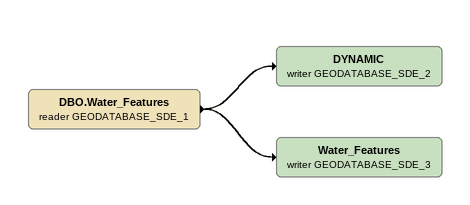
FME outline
DBO.Water_Features (reader GEODATABASE_SDE_1)
    -> DYNAMIC (writer GEODATABASE_SDE_2)
    -> Water_Features (writer GEODATABASE_SDE_3)
DYNAMIC (writer GEODATABASE_SDE_2)
Water_Features (writer GEODATABASE_SDE_3)
